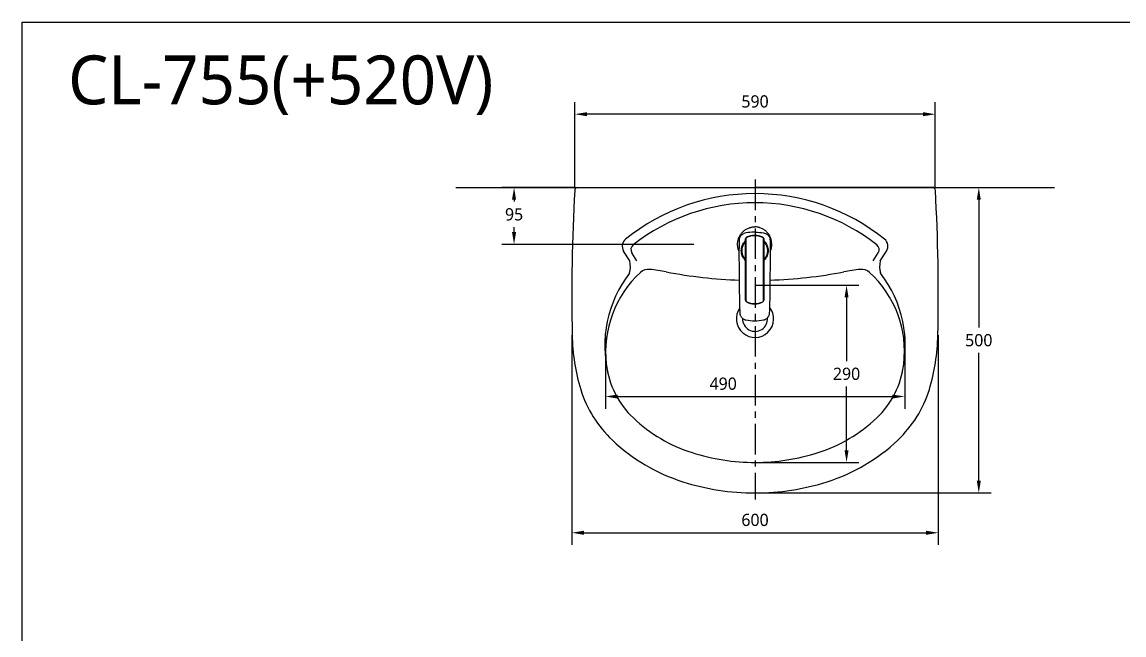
# Model space of a CAD drawing. Extents: x 0 to 6635, y -9 to 2100.
# Drawn here: x 3535 to 5339, y 1097 to 2100 of the extents above; entities that cross this region are included whole.
import ezdxf

# ---------------------------------------------------------------- set-up
doc = ezdxf.new("R2010")
doc.units = 0
doc.header["$LTSCALE"] = 20
doc.header["$MEASUREMENT"] = 0
doc.linetypes.add('CENTER', pattern=[2, 1.25, -0.25, 0.25, -0.25])
doc.layers.get('0').update_dxf_attribs({"linetype": 'CONTINUOUS'})
doc.layers.get('DEFPOINTS').update_dxf_attribs({"linetype": 'CONTINUOUS'})
for name, color, linetype in [('1', 1, 'CONTINUOUS'), ('3', 3, 'CONTINUOUS'), ('5', 5, 'CONTINUOUS'), ('CENTER', 2, 'CENTER')]:
    doc.layers.add(name, color=color, linetype=linetype)
doc.styles.add('GHS', font='romans', dxfattribs={"bigfont": 'ghs'})
doc.styles.get("Standard").update_dxf_attribs({"font": 'NanumGothic.ttf'})
doc.dimstyles.get("Standard").update_dxf_attribs({"dimtxt": 2.5, "dimasz": 2, "dimexe": 2, "dimexo": 1, "dimgap": 1.5, "dimtad": 1, "dimdec": 0, "dimlfac": 10, "dimrnd": 0.5, "dimzin": 0, "dimdsep": 46, "dimtxsty": 'Standard', "dimcen": 0, "dimclrt": 2, "dimadec": 0, "dimazin": 0, "dimtfac": 1, "dimtdec": 0, "dimtmove": 0, "dimatfit": 3, "dimfxl": 0, "dimtolj": 1, "dimtzin": 0, "dimarcsym": 0})

# ---------------------------------------------------------------- blocks, each defined once
blk = doc.blocks.new('*D49')
at = {"layer": '3', "color": 3, "lineweight": -2}
for p, q in [((4439.7, 1829.1), (4439.7, 1969.1)), ((5029.7, 1829.1), (5029.7, 1969.1)), ((5009.7, 1949.1), (4459.7, 1949.1))]:
    blk.add_line(p, q, dxfattribs=at)
at = {"layer": '3', "color": 3}
for points in [[(4459.7, 1952.5), (4459.7, 1945.8), (4439.7, 1949.1)], [(5009.7, 1952.5), (5009.7, 1945.8), (5029.7, 1949.1)]]:
    blk.add_solid(points, dxfattribs=at)
at = {"layer": 'DEFPOINTS', "color": 0}
for p in [(4439.7, 1949.1), (4439.7, 1829.1), (5029.7, 1829.1)]:
    blk.add_point(p, dxfattribs=at)
at = {"layer": '3', "color": 2, "insert": (4734.7, 1970), "char_height": 20, "attachment_point": 5}
blk.add_mtext('\\A1;590', dxfattribs=at)
blk = doc.blocks.new('*D50')
at = {"layer": '1', "color": 3, "lineweight": -2}
for p, q in [((4734.7, 1669.1), (4904.5, 1669.1)), ((4884.5, 1649.1), (4884.5, 1545)), ((4884.5, 1399.1), (4884.5, 1503.3)), ((4734.7, 1379.1), (4904.5, 1379.1))]:
    blk.add_line(p, q, dxfattribs=at)
at = {"layer": '1', "color": 3}
for points in [[(4881.2, 1649.1), (4887.8, 1649.1), (4884.5, 1669.1)], [(4881.2, 1399.1), (4887.8, 1399.1), (4884.5, 1379.1)]]:
    blk.add_solid(points, dxfattribs=at)
at = {"layer": 'DEFPOINTS', "color": 0}
for p in [(4734.7, 1669.1), (4734.7, 1379.1), (4884.5, 1379.1)]:
    blk.add_point(p, dxfattribs=at)
at = {"layer": '1', "color": 2, "insert": (4884.5, 1524.1), "char_height": 20, "attachment_point": 5}
blk.add_mtext('\\A1;290', dxfattribs=at)
blk = doc.blocks.new('*D51')
at = {"layer": '1', "color": 3, "lineweight": -2}
for p, q in [((4439.7, 1829.1), (4320.2, 1829.1)), ((4340.2, 1809.1), (4340.2, 1806)), ((4340.2, 1756.1), (4340.2, 1764.3)), ((4634.6, 1736.1), (4320.2, 1736.1))]:
    blk.add_line(p, q, dxfattribs=at)
at = {"layer": '1', "color": 3}
for points in [[(4336.8, 1809.1), (4343.5, 1809.1), (4340.2, 1829.1)], [(4336.8, 1756.1), (4343.5, 1756.1), (4340.2, 1736.1)]]:
    blk.add_solid(points, dxfattribs=at)
at = {"layer": 'DEFPOINTS', "color": 0}
for p in [(4340.2, 1829.1), (4439.7, 1829.1), (4634.6, 1736.1)]:
    blk.add_point(p, dxfattribs=at)
at = {"layer": '1', "color": 2, "insert": (4340.2, 1785.1), "char_height": 20, "attachment_point": 5}
blk.add_mtext('\\A1;95', dxfattribs=at)
blk = doc.blocks.new('*D52')
at = {"layer": '1', "color": 3, "lineweight": -2}
for p, q in [((4434.7, 1587.2), (4434.7, 1244)), ((5034.7, 1587.2), (5034.7, 1244)), ((4454.7, 1264), (5014.7, 1264))]:
    blk.add_line(p, q, dxfattribs=at)
at = {"layer": '1', "color": 3}
for points in [[(4454.7, 1267.3), (4454.7, 1260.6), (4434.7, 1264)], [(5014.7, 1267.3), (5014.7, 1260.6), (5034.7, 1264)]]:
    blk.add_solid(points, dxfattribs=at)
at = {"layer": 'DEFPOINTS', "color": 0}
for p in [(4434.7, 1587.2), (5034.7, 1587.2), (5034.7, 1264)]:
    blk.add_point(p, dxfattribs=at)
at = {"layer": '1', "color": 2, "insert": (4734.7, 1284.9), "char_height": 20, "attachment_point": 5}
blk.add_mtext('\\A1;600', dxfattribs=at)
blk = doc.blocks.new('*D53')
at = {"layer": '1', "color": 3, "lineweight": -2}
for p, q in [((4489.7, 1584.7), (4489.7, 1467)), ((4979.7, 1584.7), (4979.7, 1467)), ((4509.7, 1487), (4959.7, 1487))]:
    blk.add_line(p, q, dxfattribs=at)
at = {"layer": '1', "color": 3}
for points in [[(4509.7, 1490.3), (4509.7, 1483.7), (4489.7, 1487)], [(4959.7, 1490.3), (4959.7, 1483.7), (4979.7, 1487)]]:
    blk.add_solid(points, dxfattribs=at)
at = {"layer": 'DEFPOINTS', "color": 0}
for p in [(4489.7, 1584.7), (4979.7, 1584.7), (4979.7, 1487)]:
    blk.add_point(p, dxfattribs=at)
at = {"layer": '1', "color": 2, "insert": (4682.5, 1507.9), "char_height": 20, "attachment_point": 5}
blk.add_mtext('\\A1;490', dxfattribs=at)
blk = doc.blocks.new('*D54')
at = {"layer": '1', "color": 3, "lineweight": -2}
for p, q in [((5029.7, 1829.1), (5121, 1829.1)), ((5101, 1809.1), (5101, 1600)), ((5101, 1349.1), (5101, 1558.3)), ((4734.7, 1329.1), (5121, 1329.1))]:
    blk.add_line(p, q, dxfattribs=at)
at = {"layer": '1', "color": 3}
for points in [[(5097.7, 1809.1), (5104.3, 1809.1), (5101, 1829.1)], [(5097.7, 1349.1), (5104.3, 1349.1), (5101, 1329.1)]]:
    blk.add_solid(points, dxfattribs=at)
at = {"layer": 'DEFPOINTS', "color": 0}
for p in [(5029.7, 1829.1), (4734.7, 1329.1), (5101, 1329.1)]:
    blk.add_point(p, dxfattribs=at)
at = {"layer": '1', "color": 2, "insert": (5101, 1579.1), "char_height": 20, "attachment_point": 5}
blk.add_mtext('\\A1;500', dxfattribs=at)

msp = doc.modelspace()

# ---------------------------------------------------------------- linework, layer by layer
at = {"color": 7}
for p, q in [((4439.68094, 1829.14283), (4734.68094, 1829.14283)), ((5029.68094, 1829.14283), (4734.68094, 1829.14283)), ((4529.61365, 1708.84715), (4519.46799, 1725.04838)), ((4541.19825, 1709.18949), (4532.98988, 1722.29714)), ((4928.16363, 1709.18949), (4936.372, 1722.29714)), ((4939.74823, 1708.84715), (4949.89389, 1725.04838))]:
    msp.add_line(p, q, dxfattribs=at)
for centre, radius, start, end in [((7562.68613, 1652.35174), 3128.0052, 176.84666698, 181.18847133), ((4444.40948, 1824.14283), 5, 90, 176.84666698), ((5024.9524, 1824.14283), 5, 3.15333302, 90), ((1906.67575, 1652.35174), 3128.0052, 358.81152867, 3.15333302), ((4734.68094, 1480.34075), 338.80208, 90, 128.71023198), ((4734.68094, 1480.34075), 323.80208, 90, 128.00461267), ((4734.68094, 1480.34075), 338.80208, 51.28976802, 90), ((4734.68094, 1480.34075), 323.80208, 51.99538733, 90), ((4532.18094, 1733.00958), 15, 128.71023198, 212.0559534), ((4541.46518, 1727.60461), 10, 128.00461267, 212.0559534), ((4927.8967, 1727.60461), 10, 327.9440466, 51.99538733), ((4937.18094, 1733.00958), 15, 327.9440466, 51.28976802), ((4489.91286, 1699.57755), 40.7686, 344.82129109, 13.14234887), ((4979.44902, 1699.57755), 40.7686, 166.85765113, 195.17870891), ((4684.32101, 1569.54555), 195.6793, 142.41302408, 193.74921933), ((4666.50119, 1560.33114), 176.47871, 132.58530379, 186.57636753), ((4560.16666, 1675.14283), 20, 84.31272434, 130.86788306), ((4532.41901, 1396.52111), 300, 79.05464263, 84.31272434), ((4734.68094, 2442.39283), 765.25, 259.05464263, 268.10974854), ((4734.68094, 2442.39283), 765.25, 271.81365541, 280.94535737), ((4936.94287, 1396.52111), 300, 95.68727566, 100.94535737), ((4909.19522, 1675.14283), 20, 49.13211694, 95.68727566), ((4802.86068, 1560.33114), 176.47871, 353.42363247, 47.41469621), ((4979.44902, 1699.57755), 40.7686, 185.95020128, 195.17870891), ((4785.04087, 1569.54555), 195.6793, 346.25078067, 37.58697592), ((4734.68094, 1614.14283), 30.5, 143.93687642, 39.09022168), ((4734.68094, 1614.14283), 20.5, 177.96871446, 4.87642632), ((4770.82927, 1594.15763), 335.54202, 181.14151573, 196.59925151), ((4698.53261, 1594.15763), 335.54202, 343.40074849, 358.85848427), ((4635.18094, 1557.14283), 145, 186.74220945, 226.56150165), ((4834.18094, 1557.14283), 145, 313.43849835, 353.25779055), ((4635.18094, 1557.14283), 195, 197.56280558, 226.56150165), ((4834.18094, 1557.14283), 195, 313.43849835, 342.43719442), ((4707.37637, 1633.38468), 250, 226.56150165, 252.33902785), ((4761.98551, 1633.38468), 250, 287.66097215, 313.43849835), ((4707.37637, 1633.38468), 300, 226.56150165, 252.33902785), ((4761.98551, 1633.38468), 300, 287.66097215, 313.43849835), ((4734.68094, 1719.14283), 340, 252.33902785, 270), ((4734.68094, 1719.14283), 340, 270, 287.66097215), ((4734.68094, 1719.14283), 390, 252.33902785, 270), ((4734.68094, 1719.14283), 390, 270, 287.66097215)]:
    msp.add_arc(centre, radius, start, end, dxfattribs=at)
at = {"layer": '1', "color": 5}
msp.add_line((4244.68094, 1829.14283), (5224.68094, 1829.14283), dxfattribs=at)
at = {"layer": '1', "color": 7, "linetype": 'Continuous'}
for p, q in [((4719.16984, 1744.99155), (4719.16984, 1745.03518)), ((4719.16984, 1644.51015), (4719.16984, 1744.99155)), ((4719.66984, 1744.98282), (4719.66984, 1644.50142)), ((4720.84142, 1747.72462), (4720.84142, 1747.68099)), ((4747.49825, 1747.68099), (4747.49825, 1747.72462)), ((4748.66984, 1644.50142), (4748.66984, 1744.98282)), ((4749.16984, 1745.03518), (4749.16984, 1744.99155)), ((4749.16984, 1744.99155), (4749.16984, 1644.51015)), ((4712.86984, 1726.36976), (4712.86984, 1726.19545)), ((4712.86984, 1726.02114), (4712.86984, 1725.71609)), ((4755.46984, 1726.19545), (4755.46984, 1726.36976)), ((4755.46984, 1725.71609), (4755.46984, 1726.02114))]:
    msp.add_line(p, q, dxfattribs=at)
for centre, major_axis, ratio, start_param, end_param in [((4734.16984, 1720.74052), (30.1, 0), 0.999848, 1.1120722764, 2.0295203772), ((4734.16984, 1720.69689), (-30.1, 0), 0.999848, 4.25366493, 5.1711130308), ((4734.16984, 1720.68817), (29.6, 0), 0.999848, 1.1120722764, 2.0295203772), ((4734.16984, 1726.02114), (-21.3, 0), 0.996195, 5.4937619843, 6.2831853072), ((4734.16984, 1725.71609), (-21.3, 0), 0.996195, 5.4937619843, 6.2831853072), ((4734.16984, 1726.19545), (-21.3, 0), 0.996195, 5.8189168335, 6.2831853072), ((4734.16984, 1726.36976), (-21.3, 0), 0.996195, 6.0155608798, 6.2831853072), ((4722.16984, 1745.03518), (3, 0), 0.999848, 2.0295203772, 3.1415926536), ((4722.16984, 1744.99155), (-3, 0), 0.999848, 5.1711130308, 6.2831853072), ((4719.66984, 1744.99155), (0.5, 0), 0.017452, 3.1415926536, 4.7123889804), ((4722.16984, 1744.98282), (2.5, 0), 0.999848, 2.0295203772, 3.1415926536), ((4721.06283, 1747.23275), (-0.22138, 0.44832), 0.007728, 0.0156492517, 1.5864455785), ((4747.27685, 1747.23275), (0.22138, 0.44832), 0.007728, 4.6967397287, 6.2675360555), ((4746.16984, 1744.98282), (2.5, 0), 0.999848, 0, 1.1120722764), ((4746.16984, 1745.03518), (3, 0), 0.999848, 0, 1.1120722764), ((4746.16984, 1744.99155), (-3, 0), 0.999848, 3.1415926536, 4.25366493), ((4748.66984, 1744.99155), (0.5, 0), 0.017452, 4.7123889804, 6.2831853072), ((4734.16984, 1725.71609), (-21.3, 0), 0.996195, 2.3520711434, 3.9310159553), ((4734.16984, 1726.02114), (-21.3, 0), 0.996195, 3.1415926325, 3.9116755375), ((4734.16984, 1726.19545), (-21.3, 0), 0.996195, 3.1415926325, 3.4862842697), ((4734.16984, 1726.36976), (-21.3, 0), 0.996195, 3.1415926325, 3.4531993677), ((4734.16984, 1726.51768), (-21.4, 0), 0.996167, 6.2604087729, 6.2831853072), ((4734.16984, 1726.51768), (-21.4, 0), 0.996167, 0, 0.1433351484), ((4734.16984, 1725.71609), (-21.3, 0), 0.996195, 0, 0.7895214891), ((4734.16984, 1726.51768), (21.5, 0), 0.996167, 6.0138918981, 6.2831853072), ((4734.16984, 1726.51768), (-21.4, 0), 0.996167, 2.9982575117, 3.2607768367), ((4722.16984, 1644.51015), (-3, 0), 0.999848, 0, 1.1120722764), ((4719.66984, 1644.51015), (0.5, 0), 0.017452, 3.1415926536, 4.7123889804), ((4722.16984, 1644.50142), (2.5, 0), 0.999848, 3.1415926536, 4.25366493), ((4721.06283, 1642.26894), (0.22138, 0.44832), 0.007728, 3.1259434019, 4.6967397287), ((4734.16984, 1668.8048), (-30.1, 0), 0.999848, 1.1120722764, 2.0295203772), ((4734.16984, 1668.79607), (29.6, 0), 0.999848, 4.25366493, 5.1711130308), ((4746.16984, 1644.50142), (2.5, 0), 0.999848, 5.1711130308, 6.2831853072), ((4747.27685, 1642.26894), (-0.22138, 0.44832), 0.007728, 1.5864455785, 3.1572419053), ((4746.16984, 1644.51015), (-3, 0), 0.999848, 2.0295203772, 3.1415926536), ((4748.66984, 1644.51015), (0.5, 0), 0.017452, 4.7123889804, 6.2831853072)]:
    msp.add_ellipse(centre, major_axis=major_axis, ratio=ratio, start_param=start_param, end_param=end_param, dxfattribs=at)
for points, knots in [([(4708.93668, 1723.76436), (4708.87513, 1723.89488), (4708.43421, 1724.84835), (4707.70854, 1726.67297), (4707.06816, 1728.86539), (4706.68028, 1730.65641), (4706.37704, 1732.46846), (4706.07075, 1735.68454), (4706.24847, 1739.4174), (4706.96687, 1743.10187), (4708.04392, 1746.71667), (4710.05615, 1751.03427), (4713.47346, 1755.66973), (4717.77985, 1759.54515), (4721.97277, 1761.98175), (4725.1325, 1763.20529), (4726.98713, 1763.75985), (4729.8102, 1764.44462), (4732.23223, 1764.70231), (4734.16984, 1764.70231)], [0, 0, 0, 0, 0.0079032457, 0.0575080856, 0.1071129256, 0.1319153456, 0.1567177655, 0.2063226055, 0.3055322854, 0.3551371254, 0.4047419654, 0.5039516453, 0.6031613252, 0.7023710051, 0.801580685, 0.851185525, 0.875987945, 0.900790365, 1, 1, 1, 1]), ([(4709.12757, 1743.10853), (4709.16381, 1745.43175), (4709.71325, 1747.73759), (4712.21933, 1751.66118), (4714.1485, 1753.13898), (4716.40096, 1753.77669)], [0, 0, 0, 0, 0.5, 0.5, 1, 1, 1, 1]), ([(4734.08321, 1756.22727), (4733.58609, 1756.22749), (4733.08897, 1756.22199), (4728.36501, 1756.11519), (4724.14755, 1755.6049), (4718.80552, 1754.42023), (4717.59833, 1754.11569), (4716.40096, 1753.77669)], [0, 0, 0, 0, 0.0832697347, 0.0832697347, 0.7914920611, 0.7914920611, 1, 1, 1, 1]), ([(4759.40299, 1723.76435), (4759.46455, 1723.89487), (4759.90547, 1724.84834), (4760.63114, 1726.67296), (4761.27152, 1728.86539), (4761.6594, 1730.6564), (4761.96265, 1732.46845), (4762.26893, 1735.68453), (4762.09121, 1739.4174), (4761.3728, 1743.10186), (4760.29577, 1746.71667), (4758.28353, 1751.03426), (4754.86622, 1755.66972), (4750.55984, 1759.54514), (4746.36691, 1761.98174), (4743.20718, 1763.20529), (4741.35255, 1763.75985), (4738.52947, 1764.44462), (4736.10745, 1764.70231), (4734.16984, 1764.70231)], [0, 0, 0, 0, 0.0079032457, 0.0575080856, 0.1071129256, 0.1319153456, 0.1567177655, 0.2063226055, 0.3055322854, 0.3551371254, 0.4047419654, 0.5039516453, 0.6031613252, 0.7023710051, 0.801580685, 0.851185525, 0.875987945, 0.900790365, 1, 1, 1, 1]), ([(4734.25648, 1756.22727), (4734.75359, 1756.22749), (4735.25071, 1756.22199), (4739.97467, 1756.11519), (4744.19214, 1755.6049), (4749.53417, 1754.42023), (4750.74136, 1754.11569), (4751.93872, 1753.77669)], [0, 0, 0, 0, 0.0832697301, 0.0832697301, 0.7914920601, 0.7914920601, 1, 1, 1, 1]), ([(4751.93872, 1753.77669), (4754.19169, 1753.13883), (4756.13635, 1751.64046), (4758.62167, 1747.74071), (4759.17589, 1745.43066), (4759.21211, 1743.10853)], [0, 0, 0, 0, 0.5, 0.5, 1, 1, 1, 1]), ([(4709.41899, 1678.76444), (4709.37895, 1680.38803), (4709.17497, 1689.2027), (4708.93695, 1705.21666), (4708.9101, 1725.0421), (4709.04273, 1737.672), (4709.12757, 1743.10852)], [0, 0, 0, 0, 0.0757276378, 0.4111013698, 0.7464751018, 1, 1, 1, 1]), ([(4719.14549, 1709.83462), (4718.96517, 1710.0021), (4716.71931, 1712.16207), (4713.34927, 1717.25214), (4711.58013, 1725.84349), (4713.34927, 1734.43484), (4716.7189, 1739.5243), (4718.96414, 1741.68387), (4719.14391, 1741.85088)], [0, 0, 0, 0, 0.0205573878, 0.2602936828, 0.500029981, 0.7397662792, 0.9795025743, 1, 1, 1, 1]), ([(4719.17619, 1741.23311), (4717.7624, 1739.86158), (4714.2042, 1735.32466), (4711.66383, 1725.88729), (4714.0382, 1717.0713), (4717.0103, 1712.91514), (4717.89209, 1711.89771)], [0, 0, 0, 0, 0.1822338912, 0.5288018467, 0.8753698073, 1, 1, 1, 1]), ([(4749.07162, 1710.44435), (4749.29875, 1710.66263), (4753.32846, 1714.71737), (4757.44322, 1724.94669), (4753.83598, 1735.99427), (4750.10941, 1740.31018), (4749.19939, 1741.19445)], [0, 0, 0, 0, 0.0276047619, 0.5005743768, 0.8884228338, 1, 1, 1, 1]), ([(4749.19578, 1741.85088), (4749.37554, 1741.68388), (4751.62078, 1739.5243), (4754.99041, 1734.43484), (4756.75955, 1725.84349), (4754.99041, 1717.25214), (4751.62038, 1712.16207), (4749.37451, 1710.0021), (4749.1942, 1709.83462)], [0, 0, 0, 0, 0.020497447, 0.260233742, 0.4999700402, 0.7397063384, 0.9794426335, 1, 1, 1, 1]), ([(4759.21211, 1743.10852), (4759.29694, 1737.672), (4759.42957, 1725.0421), (4759.40273, 1705.21666), (4759.16471, 1689.2027), (4758.96073, 1680.38803), (4758.92069, 1678.76444)], [0, 0, 0, 0, 0.2535248982, 0.5888986302, 0.9242723622, 1, 1, 1, 1]), ([(4709.31284, 1666.67446), (4709.30297, 1667.68203), (4709.31879, 1669.69735), (4709.36642, 1671.71202), (4709.41032, 1673.72678), (4709.45048, 1675.74164), (4709.44384, 1677.75713), (4709.41899, 1678.76444)], [0, 0, 0, 0, 0.25, 0.5, 0.5, 0.75, 1, 1, 1, 1]), ([(4758.92069, 1678.76444), (4758.89584, 1677.75713), (4758.8892, 1675.74164), (4758.92937, 1673.72678), (4758.97327, 1671.71202), (4759.0209, 1669.69735), (4759.03671, 1667.68203), (4759.02684, 1666.67446)], [0, 0, 0, 0, 0.25, 0.5, 0.5, 0.75, 1, 1, 1, 1]), ([(4710.31897, 1623.50601), (4710.10384, 1629.34736), (4709.69547, 1642.37856), (4709.42072, 1656.77097), (4709.32612, 1665.31837), (4709.31284, 1666.67446)], [0, 0, 0, 0, 0.4061200197, 0.9057784797, 1, 1, 1, 1]), ([(4759.02684, 1666.67446), (4759.01356, 1665.31837), (4758.91897, 1656.77097), (4758.6442, 1642.37856), (4758.23585, 1629.34736), (4758.02071, 1623.50601)], [0, 0, 0, 0, 0.0942215203, 0.5938799803, 1, 1, 1, 1]), ([(4719.63268, 1611.9741), (4719.30796, 1612.04722), (4718.66477, 1612.22104), (4717.41316, 1612.67766), (4715.93189, 1613.44757), (4714.33888, 1614.65993), (4712.97128, 1616.11959), (4711.86024, 1617.78105), (4711.02918, 1619.59742), (4710.49497, 1621.52116), (4710.34339, 1622.84313), (4710.31898, 1623.50596)], [0, 0, 0, 0, 0.0624998655, 0.1250000708, 0.2500004815, 0.3750008921, 0.5000013027, 0.6250017134, 0.750002124, 0.8750025346, 1, 1, 1, 1]), ([(4758.02071, 1623.50598), (4757.99629, 1622.84315), (4757.84472, 1621.52117), (4757.3105, 1619.59742), (4756.47945, 1617.78105), (4755.36841, 1616.11959), (4754.0008, 1614.65993), (4752.40778, 1613.44757), (4750.92652, 1612.67766), (4749.67491, 1612.22104), (4749.03172, 1612.04722), (4748.707, 1611.9741)], [0, 0, 0, 0, 0.1249984036, 0.2499986802, 0.3749989568, 0.4999992334, 0.62499951, 0.7499997866, 0.8750000632, 0.9375002015, 1, 1, 1, 1])]:
    msp.add_open_spline(points, degree=3, knots=knots, dxfattribs=at)
for points in [[(4734.16984, 1610.35373), (4729.26345, 1610.35373), (4724.41805, 1610.8967), (4719.63268, 1611.9741)], [(4748.707, 1611.9741), (4743.92162, 1610.8967), (4739.07623, 1610.35373), (4734.16984, 1610.35373)]]:
    msp.add_open_spline(points, degree=3, dxfattribs=at)
at = {"layer": '5', "color": 212}
msp.add_lwpolyline([(3534.68094, 2100), (6634.68094, 2100), (6634.68094, 0), (3534.68094, 0)], close=True, dxfattribs=at)
at = {"layer": 'CENTER', "color": 1, "linetype": 'CENTER', "ltscale": 2}
msp.add_line((4734.68094, 1842.25163), (4734.68094, 1318.41438), dxfattribs=at)

# ---------------------------------------------------------------- texts
at = {"insert": (3610.07289, 2045.27793), "char_height": 80, "width": 460, "attachment_point": 1, "style": 'GHS'}
msp.add_mtext('{\\fNanumGothic|b0|i0|c0|p50;CL-755(+520V)}', dxfattribs=at)

# ---------------------------------------------------------------- dimensions: what is measured, and where the dimension line sits
at = {"layer": '1'}
dim = msp.add_linear_dim(base=(4340.1815, 1829.14283), p1=(4634.58815, 1736.14284), p2=(4439.68094, 1829.14283), angle=90, text='95', dimstyle='Standard', override={"dimtxt": 20, "dimasz": 20, "dimexe": 20, "dimexo": 0, "dimgap": 10, "dimtih": 1, "dimtoh": 1, "dimdec": 4, "dimlfac": 1, "dimzin": 8, "dimclrd": 3, "dimclre": 3, "dimtdec": 4}, dxfattribs=at)
dim.commit()
dim.dimension.update_dxf_attribs({"geometry": '*D51', "text_midpoint": (4340.1815, 1785.14283), "dimtype": 160})
for base, p1, p2, picture, middle in [((5101.01295, 1329.14283), (5029.68094, 1829.14283), (4734.68094, 1329.14283), '*D54', (5101.01295, 1579.14283)), ((4884.50346, 1379.14283), (4734.68094, 1669.14283), (4734.68094, 1379.14283), '*D50', (4884.50346, 1524.14283))]:
    dim = msp.add_linear_dim(base=base, p1=p1, p2=p2, angle=90, dimstyle='Standard', override={"dimtxt": 20, "dimasz": 20, "dimexe": 20, "dimexo": 0, "dimgap": 10, "dimtih": 1, "dimtoh": 1, "dimdec": 4, "dimlfac": 1, "dimzin": 8, "dimclrd": 3, "dimclre": 3, "dimtdec": 4}, dxfattribs=at)
    dim.commit()
    dim.dimension.update_dxf_attribs({"geometry": picture, "text_midpoint": middle})
for base, p1, p2, picture, middle in [((5034.68094, 1263.97034), (4434.68094, 1587.18214), (5034.68094, 1587.18214), '*D52', (4734.68094, 1263.97034)), ((4979.68094, 1487.01539), (4489.68094, 1584.68), (4979.68094, 1584.68), '*D53', (4682.51854, 1487.01539))]:
    dim = msp.add_linear_dim(base=base, p1=p1, p2=p2, dimstyle='Standard', override={"dimtxt": 20, "dimasz": 20, "dimexe": 20, "dimexo": 0, "dimgap": 10, "dimdec": 4, "dimlfac": 1, "dimzin": 8, "dimclrd": 3, "dimclre": 3, "dimtdec": 4}, dxfattribs=at)
    dim.commit()
    dim.dimension.update_dxf_attribs({"geometry": picture, "text_midpoint": middle, "dimtype": 160})
at = {"layer": '3'}
dim = msp.add_linear_dim(base=(4439.68094, 1949.14283), p1=(5029.68094, 1829.14283), p2=(4439.68094, 1829.14283), dimstyle='Standard', override={"dimtxt": 20, "dimasz": 20, "dimexe": 20, "dimexo": 0, "dimgap": 10, "dimdec": 4, "dimlfac": 1, "dimzin": 8, "dimclrd": 3, "dimclre": 3, "dimtdec": 4}, dxfattribs=at)
dim.commit()
dim.dimension.update_dxf_attribs({"geometry": '*D49', "text_midpoint": (4734.68094, 1970.02982)})

doc.saveas('drawing.dxf')
